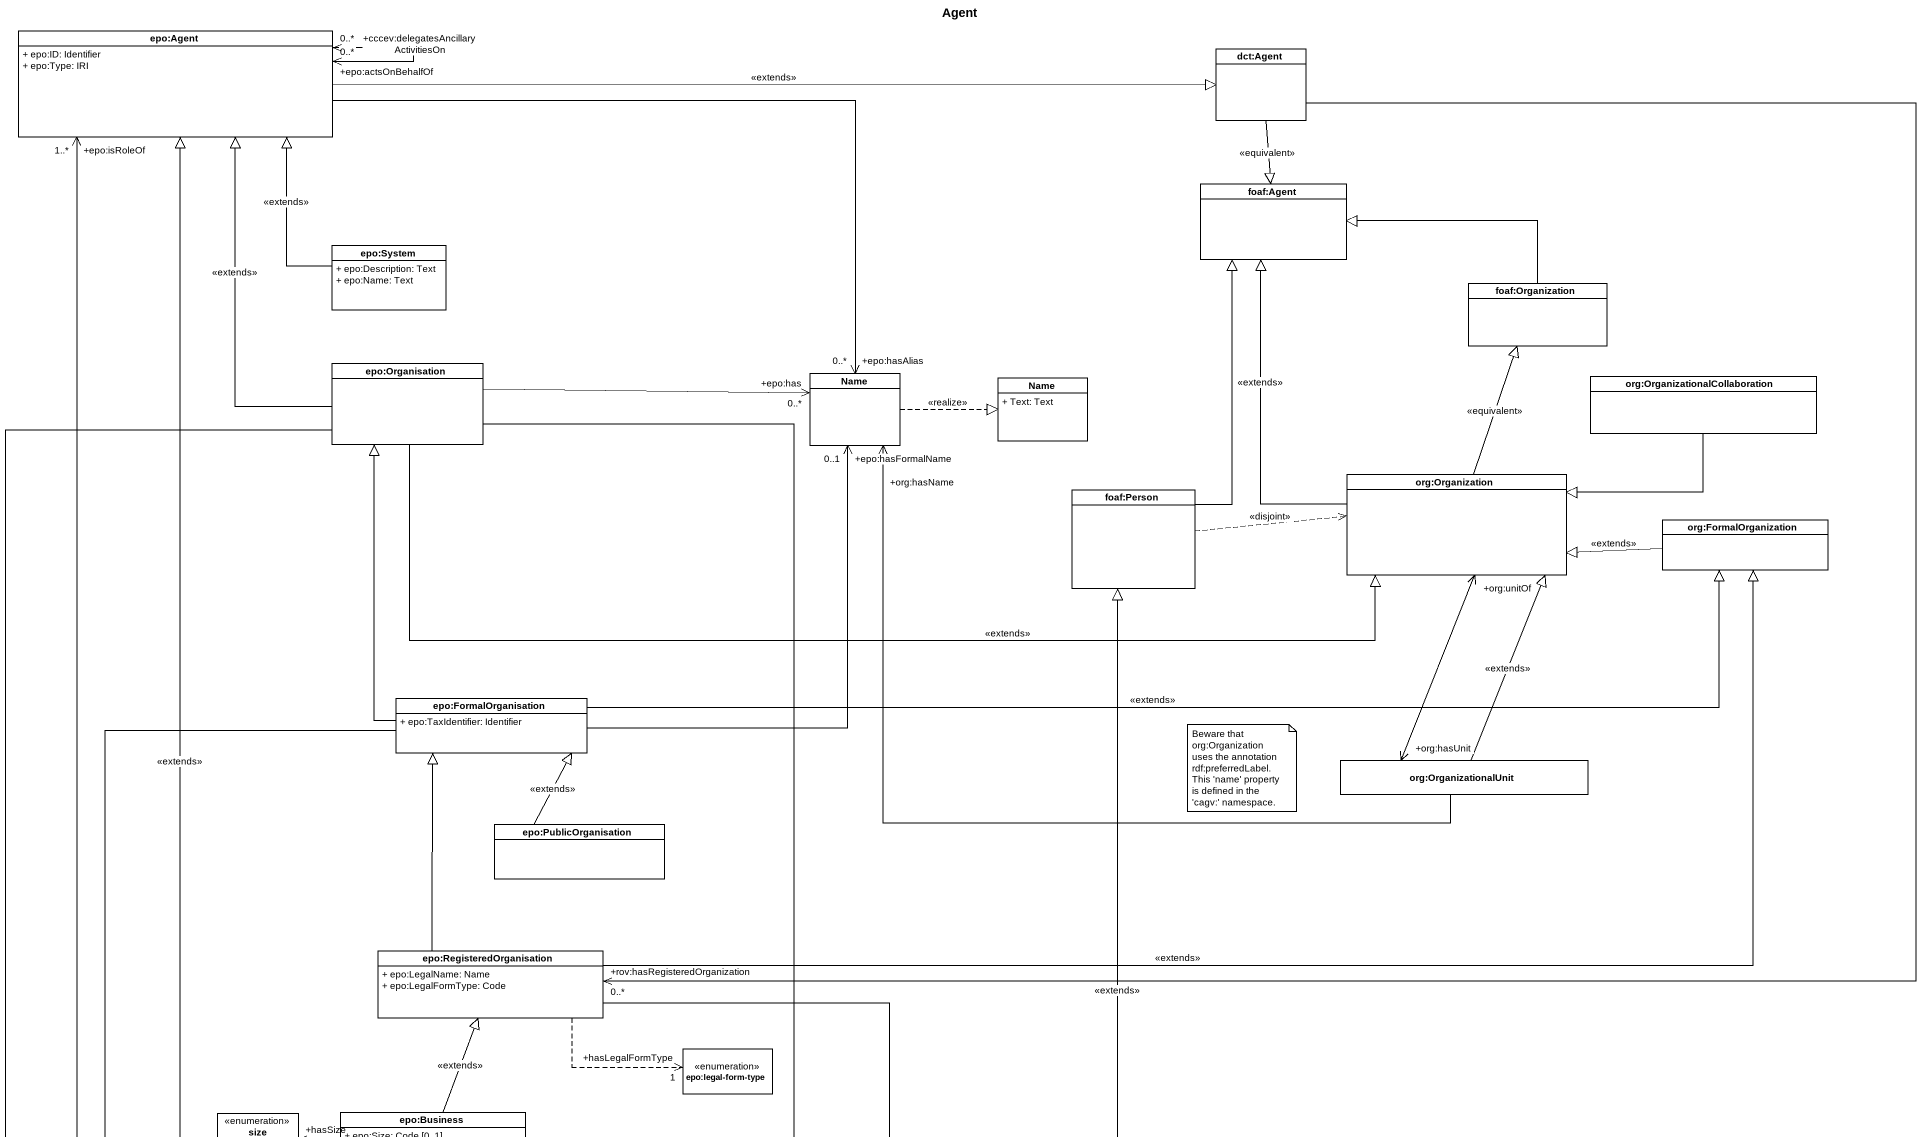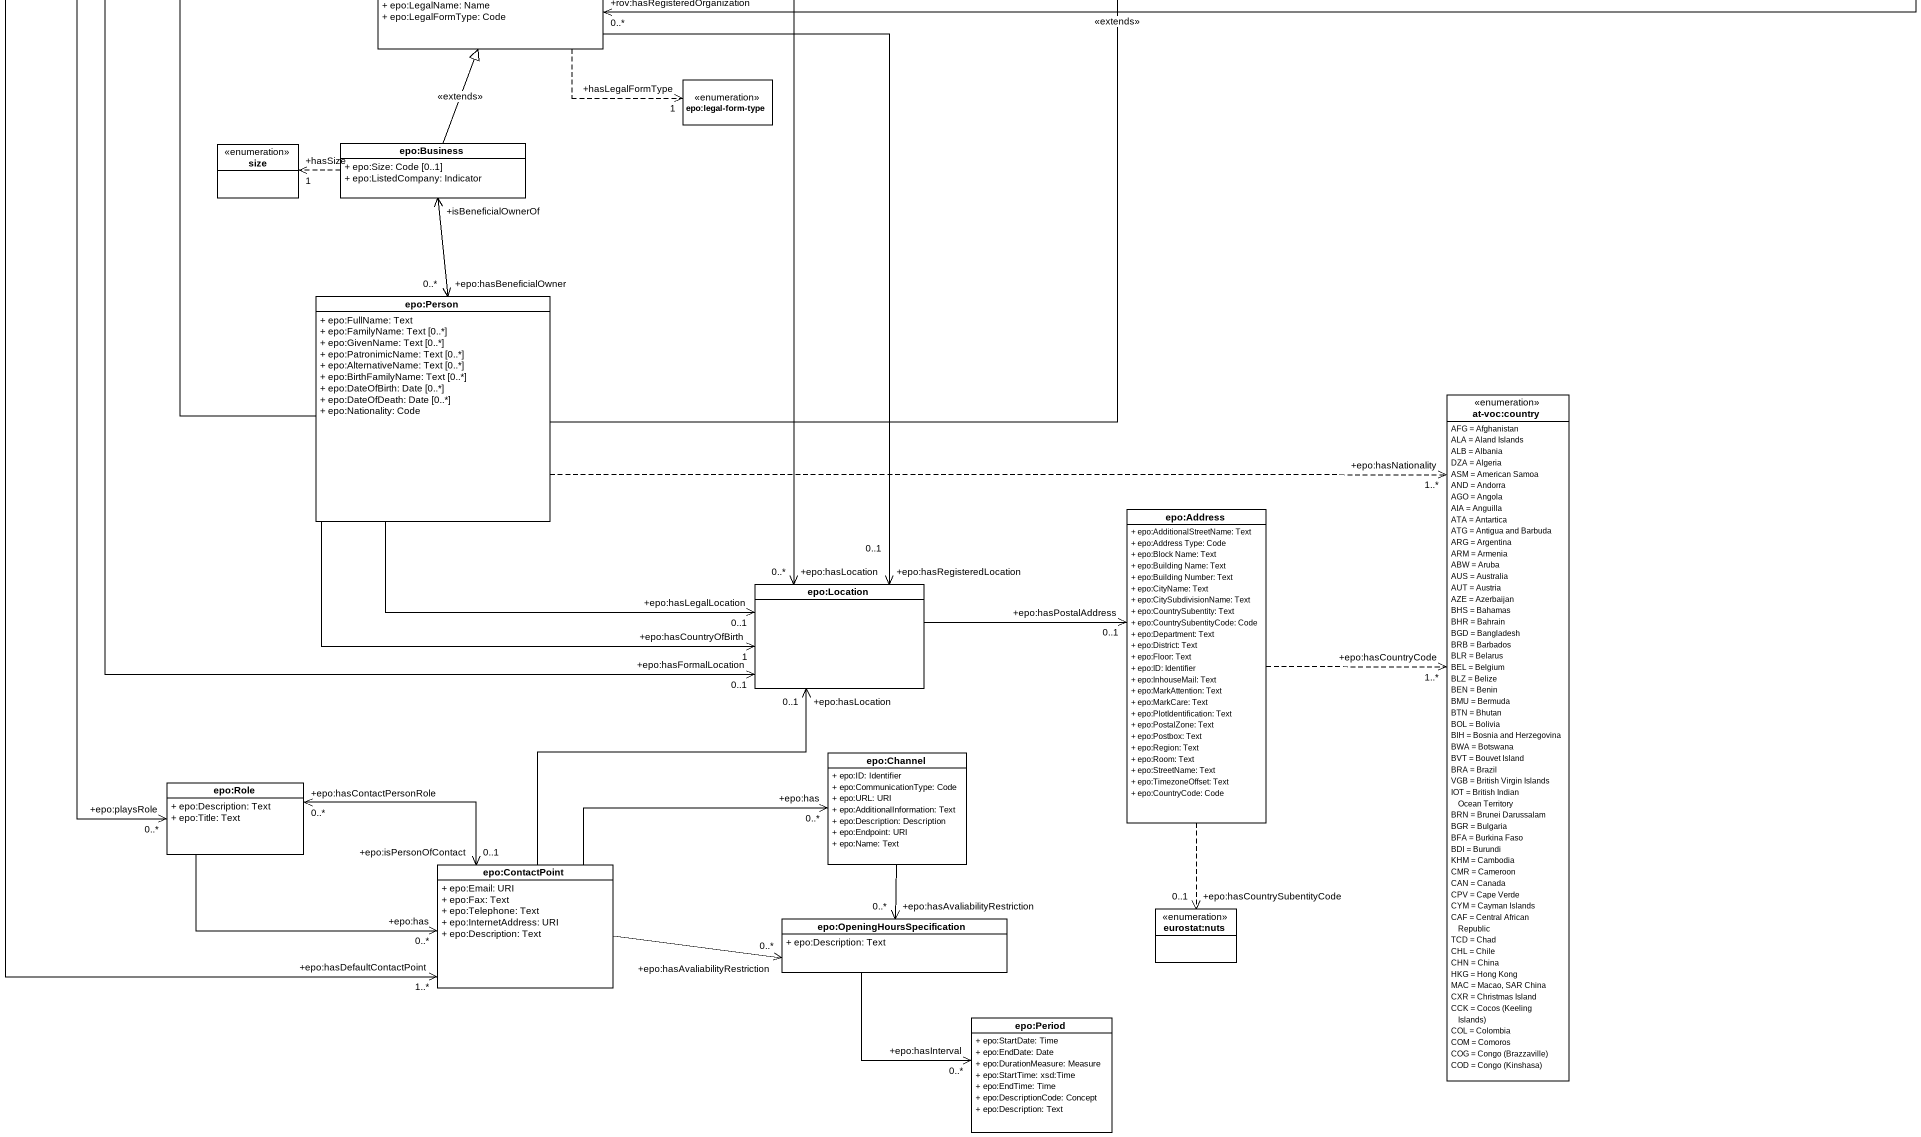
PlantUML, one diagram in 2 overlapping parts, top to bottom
@startuml
title Agent
hide circle
hide empty members
skinparam classAttributeIconSize 0
class "epo:Agent" as epo_Agent {
  + epo:ID: Identifier
  + epo:Type: IRI
}
class "dct:Agent" as dct_Agent
class "foaf:Agent" as foaf_Agent
class "epo:System" as epo_System {
  + epo:Description: Text
  + epo:Name: Text
}
class "foaf:Organization" as foaf_Organization
class "epo:Organisation" as epo_Organisation
class Name
class "Name" as Name_2 {
  + Text: Text
}
class "org:OrganizationalCollaboration" as org_OrganizationalCollaborat
class "foaf:Person" as foaf_Person
class "org:Organization" as org_Organization
class "org:FormalOrganization" as org_FormalOrganization
class "epo:FormalOrganisation" as epo_FormalOrganisation {
  + epo:TaxIdentifier: Identifier
}
class "org:OrganizationalUnit" as org_OrganizationalUnit
class "epo:PublicOrganisation" as epo_PublicOrganisation
class "epo:RegisteredOrganisation" as epo_RegisteredOrganisation {
  + epo:LegalName: Name
  + epo:LegalFormType: Code
}
enum "epo:legal-form-type" as epo_legal_form_type
enum size
class "epo:Business" as epo_Business {
  + epo:Size: Code [0..1]
  + epo:ListedCompany: Indicator
}
class "epo:Person" as epo_Person {
  + epo:FullName: Text
  + epo:FamilyName: Text [0..*]
  + epo:GivenName: Text [0..*]
  + epo:PatronimicName: Text [0..*]
  + epo:AlternativeName: Text [0..*]
  + epo:BirthFamilyName: Text [0..*]
  + epo:DateOfBirth: Date [0..*]
  + epo:DateOfDeath: Date [0..*]
  + epo:Nationality: Code
}
enum "at-voc:country" as at_voc_country {
  AFG = Afghanistan
  ALA = Aland Islands
  ALB = Albania
  DZA = Algeria
  ASM = American Samoa
  AND = Andorra
  AGO = Angola
  AIA = Anguilla
  ATA = Antartica
  ATG = Antigua and Barbuda
  ARG = Argentina
  ARM = Armenia
  ABW = Aruba
  AUS = Australia
  AUT = Austria
  AZE = Azerbaijan
  BHS = Bahamas
  BHR = Bahrain
  BGD = Bangladesh
  BRB = Barbados
  BLR = Belarus
  BEL = Belgium
  BLZ = Belize
  BEN = Benin
  BMU = Bermuda
  BTN = Bhutan
  BOL = Bolivia
  BIH = Bosnia and Herzegovina
  BWA = Botswana
  BVT = Bouvet Island
  BRA = Brazil
  VGB = British Virgin Islands
  IOT = British Indian Ocean Territory
  BRN = Brunei Darussalam
  BGR = Bulgaria
  BFA = Burkina Faso
  BDI = Burundi
  KHM = Cambodia
  CMR = Cameroon
  CAN = Canada
  CPV = Cape Verde
  CYM = Cayman Islands
  CAF = Central African Republic
  TCD = Chad
  CHL = Chile
  CHN = China
  HKG = Hong Kong
  MAC = Macao, SAR China
  CXR = Christmas Island
  {field} CCK = Cocos (Keeling Islands)
  COL = Colombia
  COM = Comoros
  {field} COG = Congo (Brazzaville)
  {field} COD = Congo (Kinshasa)
}
class "epo:Address" as epo_Address {
  + epo:AdditionalStreetName: Text
  + epo:Address Type: Code
  + epo:Block Name: Text
  + epo:Building Name: Text
  + epo:Building Number: Text
  + epo:CityName: Text
  + epo:CitySubdivisionName: Text
  + epo:CountrySubentity: Text
  + epo:CountrySubentityCode: Code
  + epo:Department: Text
  + epo:District: Text
  + epo:Floor: Text
  + epo:ID: Identifier
  + epo:InhouseMail: Text
  + epo:MarkAttention: Text
  + epo:MarkCare: Text
  + epo:PlotIdentification: Text
  + epo:PostalZone: Text
  + epo:Postbox: Text
  + epo:Region: Text
  + epo:Room: Text
  + epo:StreetName: Text
  + epo:TimezoneOffset: Text
  + epo:CountryCode: Code
}
class "epo:Location" as epo_Location
class "epo:Channel" as epo_Channel {
  + epo:ID: Identifier
  + epo:CommunicationType: Code
  + epo:URL: URI
  + epo:AdditionalInformation: Text
  + epo:Description: Description
  + epo:Endpoint: URI
  + epo:Name: Text
}
class "epo:Role" as epo_Role {
  + epo:Description: Text
  + epo:Title: Text
}
class "epo:ContactPoint" as epo_ContactPoint {
  + epo:Email: URI
  + epo:Fax: Text
  + epo:Telephone: Text
  + epo:InternetAddress: URI
  + epo:Description: Text
}
enum "eurostat:nuts" as eurostat_nuts
class "epo:OpeningHoursSpecification" as epo_OpeningHoursSpecificatio {
  + epo:Description: Text
}
class "epo:Period" as epo_Period {
  + epo:StartDate: Time
  + epo:EndDate: Date
  + epo:DurationMeasure: Measure
  + epo:StartTime: xsd:Time
  + epo:EndTime: Time
  + epo:DescriptionCode: Concept
  + epo:Description: Text
}
epo_Agent "+epo:actsOnBehalfOf\n0..*" <--> "+cccev:delegatesAncillaryActivitiesOn\n0..*" epo_Agent
epo_Agent -right-|> dct_Agent : <<extends>>
epo_Agent -right-> "+epo:hasAlias\n0..*" Name
epo_Agent "+epo:isRoleOf\n1..*" <--> "+epo:playsRole\n0..*" epo_Role
dct_Agent --|> foaf_Agent : <<equivalent>>
dct_Agent --> "+rov:hasRegisteredOrganization\n0..*" epo_RegisteredOrganisation
epo_System -up-|> epo_Agent : <<extends>>
foaf_Organization -left-|> foaf_Agent
epo_Organisation -up-|> epo_Agent : <<extends>>
epo_Organisation -right-> "+epo:has\n0..*" Name
epo_Organisation -right-|> org_Organization : <<extends>>
epo_Organisation --> "+epo:hasLocation\n0..*" epo_Location
epo_Organisation --> "+epo:hasDefaultContactPoint\n1..*" epo_ContactPoint
Name .right.|> Name_2 : <<realize>>
org_OrganizationalCollaborat -left-|> org_Organization
foaf_Person -up-|> foaf_Agent
foaf_Person .right.> org_Organization : <<disjoint>>
org_Organization -up-|> foaf_Agent : <<extends>>
org_Organization -up-|> foaf_Organization : <<equivalent>>
org_FormalOrganization -left-|> org_Organization : <<extends>>
epo_FormalOrganisation -up-|> epo_Organisation
epo_FormalOrganisation -up-> "+epo:hasFormalName\n0..1" Name
epo_FormalOrganisation -right-|> org_FormalOrganization : <<extends>>
epo_FormalOrganisation --> "+epo:hasFormalLocation\n0..1" epo_Location
org_OrganizationalUnit -up-> "+org:hasName" Name
org_OrganizationalUnit -up-|> org_Organization : <<extends>>
org_OrganizationalUnit "+org:hasUnit" <-up-> "+org:unitOf" org_Organization
epo_PublicOrganisation -up-|> epo_FormalOrganisation : <<extends>>
epo_RegisteredOrganisation -right-|> org_FormalOrganization : <<extends>>
epo_RegisteredOrganisation -up-|> epo_FormalOrganisation
epo_RegisteredOrganisation .right.> "+hasLegalFormType\n1" epo_legal_form_type
epo_RegisteredOrganisation --> "+epo:hasRegisteredLocation\n0..1" epo_Location
epo_Business -up-|> epo_RegisteredOrganisation : <<extends>>
epo_Business .left.> "+hasSize\n1" size
epo_Business "+isBeneficialOwnerOf" <--> "+epo:hasBeneficialOwner\n0..*" epo_Person
epo_Person -up-|> epo_Agent : <<extends>>
epo_Person -up-|> foaf_Person : <<extends>>
epo_Person .right.> "+epo:hasNationality\n1..*" at_voc_country
epo_Person -right-> "+epo:hasLegalLocation\n0..1" epo_Location
epo_Person -right-> "+epo:hasCountryOfBirth\n1" epo_Location
epo_Address .right.> "+epo:hasCountryCode\n1..*" at_voc_country
epo_Address ..> "+epo:hasCountrySubentityCode\n0..1" eurostat_nuts
epo_Location -right-> "+epo:hasPostalAddress\n0..1" epo_Address
epo_Channel --> "+epo:hasAvaliabilityRestriction\n0..*" epo_OpeningHoursSpecificatio
epo_Role -right-> "+epo:has\n0..*" epo_ContactPoint
epo_ContactPoint -up-> "+epo:hasLocation\n0..1" epo_Location
epo_ContactPoint -right-> "+epo:has\n0..*" epo_Channel
epo_ContactPoint "+epo:isPersonOfContact\n0..1" <-left-> "+epo:hasContactPersonRole\n0..*" epo_Role
epo_ContactPoint -right-> "+epo:hasAvaliabilityRestriction\n0..*" epo_OpeningHoursSpecificatio
epo_OpeningHoursSpecificatio --> "+epo:hasInterval\n0..*" epo_Period
note as N1
  Beware that org:Organization uses the annotation rdf:preferredLabel. This 'name' property is defined in the 'cagv:' namespace.
end note
@enduml
